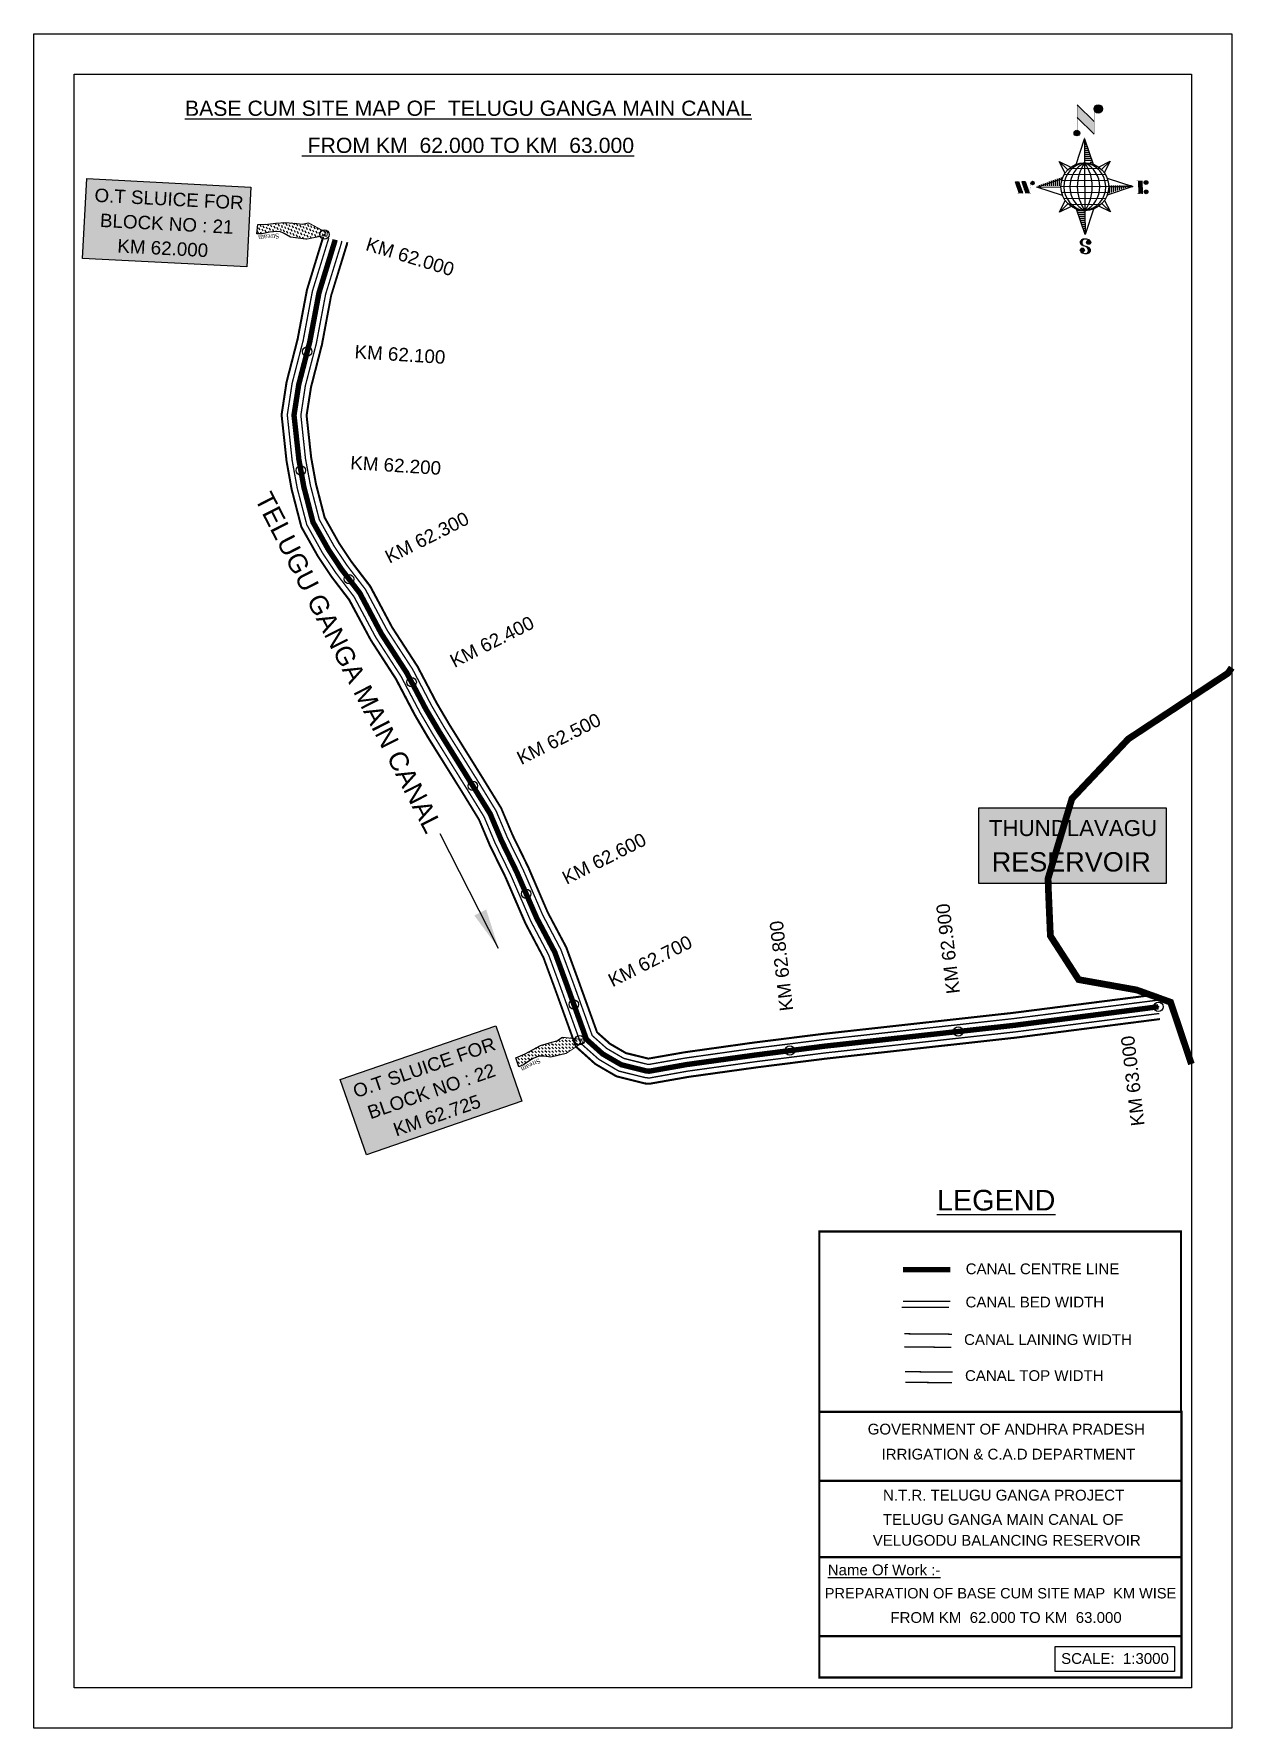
# Model space of a CAD drawing. Header units: inches. Extents: x 254375 to 255268, y 1712907 to 1714167.
import ezdxf

# ---------------------------------------------------------------- set-up
doc = ezdxf.new("R2010")
doc.units = ezdxf.units.IN
doc.header["$MEASUREMENT"] = 0
doc.header["$PDMODE"] = 32
doc.header["$PDSIZE"] = 7
doc.linetypes.add('ACAD_ISO02W100', pattern=[15, 12, -3])
for name, color, linetype in [('AQUADUCT', 1, 'Continuous'), ('bed with', 5, 'Continuous'), ('bord', 1, 'Continuous'), ('cahnige', 7, 'Continuous'), ('canal', 1, 'Continuous'), ('CARTTRACK', 30, 'ACAD_ISO02W100'), ('chainage', 7, 'Continuous'), ('FRAME 025', 7, 'Continuous'), ('lining', 4, 'Continuous'), ('OT', 7, 'Continuous'), ('Reservoir', 140, 'Continuous'), ('STREAM', 4, 'Continuous'), ('Stu coo', 3, 'Continuous'), ('TEXT', 7, 'Continuous'), ('top of bund', 1, 'Continuous'), ('V', 6, 'Continuous')]:
    doc.layers.add(name, color=color, linetype=linetype)
doc.styles.add('5mm', font='times.ttf', dxfattribs={"height": 3})
doc.styles.get("Standard").update_dxf_attribs({"font": 'arial.ttf'})
doc.dimstyles.get("Standard").update_dxf_attribs({"dimtxt": 0.18, "dimasz": 0.18, "dimexe": 0.18, "dimexo": 0.0625, "dimgap": 0.09, "dimtad": 0, "dimtih": 1, "dimtoh": 1, "dimdec": 4, "dimzin": 0, "dimdsep": 46, "dimtxsty": 'Standard', "dimcen": 0.09, "dimadec": 0, "dimazin": 0, "dimtfac": 1, "dimtdec": 4, "dimtofl": 0, "dimtmove": 0, "dimatfit": 3, "dimfxl": 1, "dimtolj": 1, "dimtzin": 0, "dimarcsym": 0})
pattern_1 = [(267.297113149, (-8720374.938, 50637915.138), (10.5367255337, -0.497431438), [])]
pattern_2 = [(357.297113149, (-8720374.938, 50637915.138), (0.497431438, 10.5367255337), [])]

# ---------------------------------------------------------------- blocks, each defined once
blk = doc.blocks.new('VBVB')
at = {"layer": 'STREAM'}
h = blk.add_hatch(dxfattribs=at)
h.set_pattern_fill('DASH', color=256, scale=10, style=0)
h.set_pattern_definition([(0, (17867.8837, -28501.71), (1.25, 1.25), [1.25, -1.25])])
h.paths.add_polyline_path([(380095.96, 1497774.98), (380098.87, 1497780.21), (380100.45, 1497784.62), (380101.78, 1497788.77), (380103.77, 1497793.59), (380099.53, 1497795.92), (380098.45, 1497793.51), (380097.62, 1497789.6), (380096.96, 1497787.69), (380095.79, 1497784.7), (380093.88, 1497782.96), (380090.89, 1497780.8), (380086.57, 1497773.96), (380084.6, 1497765.18), (380084.08, 1497764.33), (380085.94, 1497763.15), (380086.57, 1497763.83), (380093.72, 1497769.3), (380094.46, 1497772.65)])
at = {"layer": 'OT', "const_width": 0.5}
blk.add_lwpolyline([(380084.6, 1497765.18), (380084.07, 1497764.33), (380083.55, 1497763.48), (380085.4, 1497762.31), (380085.94, 1497763.15), (380084.08, 1497764.33), (380085.94, 1497763.15), (380086.57, 1497763.83), (380093.72, 1497769.3), (380086.57, 1497763.83), (380085.94, 1497763.15), (380084.08, 1497764.33), (380084.6, 1497765.18), (380086.57, 1497773.96)], dxfattribs=at)
at = {"layer": 'STREAM'}
blk.add_lwpolyline([(380086.57, 1497773.96), (380090.89, 1497780.8), (380093.88, 1497782.96), (380095.79, 1497784.7), (380096.96, 1497787.69), (380097.62, 1497789.6), (380098.45, 1497793.51), (380099.53, 1497795.92), (380103.77, 1497793.59), (380101.78, 1497788.77), (380100.45, 1497784.62), (380098.87, 1497780.21), (380095.96, 1497774.98), (380094.46, 1497772.65), (380093.72, 1497769.3)], dxfattribs=at)
at = {"layer": 'cahnige', "style": '5mm'}
blk.add_text('Stream', height=2.5, rotation=71.17434, dxfattribs=at).set_placement((380095, 1497785.49))
blk = doc.blocks.new('*X3')
at = {"color": 0, "linetype": 'Continuous'}
for p, q in [((6321.6, 240.5), (6322.3, 241.2)), ((6321.6, 240.3), (6322.3, 241)), ((6321.6, 240.1), (6322.3, 240.8)), ((6321.6, 239.9), (6322.4, 240.7)), ((6321.6, 239.8), (6322.4, 240.6)), ((6321.6, 239.6), (6322.5, 240.5)), ((6321.6, 239.4), (6322.5, 240.3)), ((6321.6, 239.2), (6322.6, 240.2)), ((6321.7, 239.1), (6322.6, 240.1)), ((6321.8, 240.8), (6322.4, 241.4)), ((6321.8, 239), (6322.7, 240)), ((6321.8, 239), (6322.8, 239.9)), ((6321.9, 238.9), (6322.9, 239.8)), ((6322, 238.8), (6323, 239.7)), ((6322.1, 241.3), (6322.4, 241.6)), ((6322.1, 238.7), (6323.1, 239.6)), ((6322.2, 238.6), (6323.1, 239.6)), ((6322.3, 238.5), (6323.2, 239.5)), ((6322.4, 238.5), (6323.3, 239.4)), ((6322.5, 238.4), (6323.4, 239.3)), ((6322.7, 238.4), (6323.6, 239.3)), ((6322.8, 238.3), (6323.7, 239.2)), ((6322.9, 238.3), (6323.8, 239.1)), ((6323.1, 238.2), (6323.9, 239.1)), ((6323.2, 238.2), (6324, 239)), ((6323.3, 238.2), (6324.2, 239)), ((6323.5, 238.1), (6324.3, 238.9)), ((6323.7, 238.1), (6324.4, 238.9)), ((6323.8, 238.1), (6324.6, 238.8)), ((6324.1, 238.2), (6324.7, 238.8)), ((6324.3, 238.3), (6324.9, 238.8)), ((6324.6, 238.3), (6325.1, 238.8)), ((6324.8, 238.4), (6325.2, 238.8)), ((6325.1, 238.5), (6325.4, 238.8)), ((6325.4, 238.6), (6325.6, 238.8))]:
    blk.add_line(p, q, dxfattribs=at)
blk = doc.blocks.new('*X2')
at = {"color": 0, "linetype": 'Continuous'}
for p, q in [((6324.4, 240.3), (6324.5, 240.4)), ((6324.6, 240.3), (6324.8, 240.5)), ((6324.7, 240.2), (6325, 240.5)), ((6324.8, 240.2), (6325.2, 240.6)), ((6325, 240.1), (6325.5, 240.6)), ((6325.1, 240.1), (6325.6, 240.6)), ((6325.2, 240), (6325.8, 240.6)), ((6325.3, 240), (6326, 240.6)), ((6325.4, 239.9), (6326.1, 240.6)), ((6325.5, 239.8), (6326.2, 240.5)), ((6325.6, 239.8), (6326.3, 240.5)), ((6325.7, 239.7), (6326.5, 240.4)), ((6325.9, 239.6), (6326.6, 240.3)), ((6326, 239.5), (6326.7, 240.3)), ((6326, 239.4), (6326.8, 240.2)), ((6326.1, 239.3), (6327, 240.2)), ((6326.2, 239.3), (6327.1, 240.1)), ((6326.3, 239.2), (6327.1, 240)), ((6326.4, 239.1), (6327.2, 239.9)), ((6326.5, 239), (6327.3, 239.8)), ((6326.5, 238.9), (6327.4, 239.7)), ((6326.6, 238.8), (6327.5, 239.6)), ((6326.7, 238.7), (6327.5, 239.5)), ((6326.8, 238.6), (6327.6, 239.4)), ((6326.8, 238.5), (6327.7, 239.3)), ((6326.8, 236.5), (6327.4, 237)), ((6326.9, 238.3), (6327.8, 239.2)), ((6326.9, 238.2), (6327.9, 239.1)), ((6326.9, 236.8), (6327.6, 237.4)), ((6327, 238.1), (6327.8, 239)), ((6327, 237.9), (6327.8, 238.8)), ((6327, 237.8), (6327.8, 238.6)), ((6327, 237.6), (6327.8, 238.4)), ((6327, 237.4), (6327.8, 238.2)), ((6327, 237.3), (6327.8, 238)), ((6327, 237.1), (6327.8, 237.9))]:
    blk.add_line(p, q, dxfattribs=at)
blk = doc.blocks.new('H')
at = {"layer": 'bord', "extrusion": (0.000427885, 0.004792, 0.999988)}
h = blk.add_hatch(dxfattribs=at)
h.set_pattern_fill('LINE', color=8, scale=84.387686, angle=-2.70289, style=0)
h.set_pattern_definition(pattern_2)
h.paths.add_polyline_path([(-492.5, 785.6, -0.090992), (-448, 775.2), (-486.5, 912)])
h = blk.add_hatch(dxfattribs=at)
h.set_pattern_fill('LINE', color=8, scale=84.387686, angle=-92.70289, style=0)
h.set_pattern_definition(pattern_1)
h.paths.add_polyline_path([(-624.9, 665.1, -0.090992), (-614.5, 709.6), (-751.3, 671.1)])
h = blk.add_hatch(dxfattribs=at)
h.set_pattern_fill('LINE', color=8, scale=84.387686, angle=-92.70289, style=0)
h.set_pattern_definition(pattern_1)
h.paths.add_polyline_path([(-245.6, 647.2), (-372, 653.2, -0.090992), (-382.4, 608.7)])
h = blk.add_hatch(dxfattribs=at)
h.set_pattern_fill('LINE', color=8, scale=84.387686, angle=-2.70289, style=0)
h.set_pattern_definition(pattern_2)
h.paths.add_polyline_path([(-504.4, 532.7, -0.090992), (-548.9, 543.1), (-510.4, 406.3)])
for p, q in [((-516.2, 1087.1, -1217.1), (-431.5, 994, -1216.7)), ((-519.4, 1020.4, -1216.8), (-434.7, 927.3, -1216.4)), ((-538.3, 773.7, -1215.6), (-487, 906.2, -1216.3)), ((-487, 906.2, -1216.3), (-493, 779.8, -1215.7)), ((-487, 906.2, -1216.3), (-448.5, 769.4, -1215.7)), ((-626.7, 793.8, -1215.7), (-566.8, 760.2, -1215.6)), ((-626.7, 793.8, -1215.7), (-584.1, 747, -1215.5)), ((-598.9, 731, -1215.4), (-626.7, 793.8, -1215.7)), ((-421.3, 753.3, -1215.6), (-358.5, 781.1, -1215.7)), ((-358.5, 781.1, -1215.7), (-405.3, 738.5, -1215.5)), ((-358.5, 781.1, -1215.7), (-392.1, 721.2, -1215.4)), ((-864.7, 700.9, -1215.1), (-846.9, 637.7, -1214.9)), ((-846.9, 700.1, -1215.1), (-829.1, 636.9, -1214.9)), ((-829.1, 699.2, -1215.2), (-811.3, 636, -1214.9)), ((-829.1, 699.2, -1215.2), (-811.3, 698.4, -1215.2)), ((-811.3, 698.4, -1215.2), (-793.5, 635.2, -1214.9)), ((-751.8, 665.3, -1215), (-615, 703.8, -1215.3)), ((-751.8, 665.3, -1215), (-625.4, 659.3, -1215)), ((-619.3, 614, -1214.8), (-751.8, 665.3, -1215)), ((-246.1, 641.4, -1215.1), (-382.9, 602.9, -1214.9)), ((-378.6, 692.6, -1215.3), (-246.1, 641.4, -1215.1)), ((-372.5, 647.4, -1215.1), (-246.1, 641.4, -1215.1)), ((-213.5, 669.3, -1215.3), (-216.7, 600.8, -1214.9)), ((-197.2, 599.9, -1214.9), (-193.9, 668.4, -1215.3)), ((-639.4, 525.6, -1214.4), (-605.8, 585.5, -1214.7)), ((-639.4, 525.6, -1214.4), (-592.6, 568.1, -1214.6)), ((-576.6, 553.3, -1214.6), (-639.4, 525.6, -1214.4)), ((-510.9, 400.5, -1213.9), (-549.4, 537.2, -1214.5)), ((-371.2, 512.9, -1214.5), (-431.1, 546.5, -1214.6)), ((-371.2, 512.9, -1214.5), (-413.8, 559.7, -1214.7)), ((-399, 575.7, -1214.7), (-371.2, 512.9, -1214.5)), ((-459.6, 533, -1214.5), (-510.9, 400.5, -1213.9)), ((-504.9, 526.9, -1214.5), (-510.9, 400.5, -1213.9))]:
    blk.add_line(p, q, dxfattribs=at)
at = {"layer": 'bord', "color": 8, "linetype": 'ByBlock', "extrusion": (0.000427885, 0.004792, 0.999988)}
for p, q in [((-386.5, 711.4, -1215.4), (-605.5, 721.7, -1215.4)), ((-410.8, 744.2, -1215.5), (-578.1, 752.1, -1215.5)), ((-493, 779.8, -1215.7), (-504.9, 526.9, -1214.5)), ((-372.5, 647.4, -1215.1), (-625.4, 659.3, -1215)), ((-378, 615.9, -1214.9), (-622.9, 627.5, -1214.9)), ((-375, 679.2, -1215.3), (-619.9, 690.7, -1215.2)), ((-392.4, 584.9, -1214.8), (-611.4, 595.3, -1214.7)), ((-419.8, 554.6, -1214.6), (-587.1, 562.5, -1214.6))]:
    blk.add_line(p, q, dxfattribs=at)
at = {"layer": 'bord', "extrusion": (0.000427885, 0.004792, 0.999988), "elevation": -1212.1}
for points, const_width in [([(-522, 959.6), (-515.7, 1092.9)], 1.61), ([(-434.2, 933.1), (-427.9, 1066.5)], 1.61), ([(-870.1, 707), (-846.4, 705.9)], 0.642), ([(-828.6, 642.7), (-855.2, 643.9)], 0.642), ([(-828.6, 642.7), (-821, 678)], 0.642), ([(-810.8, 641.8), (-784.1, 640.6)], 0.642), ([(-793, 641), (-781.6, 693.9)], 0.642), ([(-222.7, 675.6), (-173.8, 673.3)], 0.706), ([(-194.8, 644.8), (-185, 644.4)], 0.706), ([(-177.1, 604.8), (-226, 607.1)], 0.706)]:
    blk.add_lwpolyline(points, dxfattribs=dict(at, const_width=const_width))
for points, const_width in [([(-413.7, 1073.1, 1), (-397.6, 1057.7, 1)], 22.3), ([(-530.3, 949.5, 1), (-519.6, 939.3, 1)], 14.8), ([(-775.9, 696.6, 1), (-769.5, 690.4, 1)], 8.9), ([(-177.8, 666.9, 1), (-170.8, 660.1, 1)], 9.79), ([(-180.1, 618, 1), (-173.1, 611.2, 1)], 9.79), ([(-489.8, 361.7, 1), (-498.1, 369.1, 1)], 11.1), ([(-525.2, 321.6, 1), (-533.4, 328.9, 1)], 11.1)]:
    blk.add_lwpolyline(points, format="xyb", close=True, dxfattribs=dict(at, const_width=const_width))
for points in [[(-537, 317.4), (-530.7, 310.5), (-519.8, 306.8), (-504.9, 306.9), (-493.9, 310), (-486.3, 317.7), (-486.5, 325.8), (-490.6, 333.3), (-493.5, 336.2), (-502.8, 340.9), (-522.5, 347.3), (-530.4, 351.6), (-533.7, 354.6), (-537.4, 362.6), (-537, 373.4), (-530, 380.7), (-520, 384.1), (-503.5, 384.2), (-492.5, 379.9), (-487.1, 373.3)], [(-522.5, 347.6), (-526.2, 353.8), (-527.8, 360.6), (-527.9, 370.6), (-525.9, 375.5), (-521.3, 381.2), (-514.5, 384.4)], [(-504.9, 306.9), (-499, 312.4), (-497, 319.4), (-497.5, 326.5), (-501.2, 335.4), (-509.2, 343.2)]]:
    blk.add_lwpolyline(points, dxfattribs=at)
at = {"layer": 'bord', "extrusion": (0.000427885, 0.004792, 0.999988)}
for centre, radius in [((-405.6, 1065.4, -1212.1), 22.3), ((-525, 944.4, -1212.1), 14.8), ((-498.4, 659.1, -1212.1), 126.6), ((-772.7, 693.5, -1212.1), 8.9), ((-174.3, 663.5, -1212.1), 9.79), ((-176.6, 614.6, -1212.1), 9.79), ((-494, 365.4, -1212.1), 11.1), ((-529.3, 325.2, -1212.1), 11.1)]:
    blk.add_circle(centre, radius, dxfattribs=at)
at = {"layer": 'bord', "color": 8, "linetype": 'ByBlock', "extrusion": (0.000427885, 0.004792, 0.999988)}
for centre, radius, start, end in [((-481.5, 658.3, -1212.1), 127.7, 94.92536, 259.66906), ((-436.8, 656.2, -1212.1), 140.8, 113.28644, 241.30798), ((-315.9, 650.5, -1212.1), 222.3, 142.58916, 212.00526), ((-560.1, 662.1, -1212.1), 140.8, 293.28644, 61.30798), ((-681, 667.8, -1212.1), 222.3, 322.58916, 32.00526), ((-515.4, 659.9, -1212.1), 127.7, 274.92536, 79.66906)]:
    blk.add_arc(centre, radius, start, end, dxfattribs=at)
at = {"layer": 'bord', "extrusion": (0.000427885, 0.004792, 0.999988)}
for points in [[(-515.7, 1092.9, -1212.1), (-431, 999.8, -1212.1), (-518.9, 1026.2, -1212.1), (-434.2, 933.1, -1212.1)], [(-864.1, 706.7, -1212.1), (-846.4, 705.9, -1212.1), (-846.3, 643.5, -1212.1), (-828.6, 642.7, -1212.1)], [(-828.6, 705, -1212.1), (-810.8, 704.2, -1212.1), (-810.8, 641.8, -1212.1), (-793, 641, -1212.1)], [(-193.4, 674.2, -1212.1), (-196.6, 605.7, -1212.1), (-213, 675.1, -1212.1), (-216.2, 606.7, -1212.1)]]:
    blk.add_solid(points, dxfattribs=at)
at = {"layer": 'bord', "extrusion": (0.000427885, 0.004792, 0.999988), "xscale": 7.977342409717546, "yscale": 7.977342408231451, "zscale": 7.977342408476333, "rotation": 138.0840426661453}
for name, p in [('*X2', (38300.5, -31929.4, -1212.1)), ('*X3', (38314.4, -31950.9, -1212.1))]:
    blk.add_blockref(name, p, dxfattribs=at)

msp = doc.modelspace()

# ---------------------------------------------------------------- hatches: boundary and pattern name
at = {"layer": 'Stu coo'}
msp.add_hatch(color=2, dxfattribs=at).paths.add_polyline_path([(255077.3, 1713591.8), (255216.6, 1713591.8), (255216.6, 1713535.4), (255077.3, 1713535.4)])
at = {"layer": 'V'}
for points in [[(254413.8, 1714059.8), (254535.9, 1714053.4), (254532.8, 1713994.1), (254410.7, 1714000.4)], [(254602.4, 1713389.7), (254718, 1713429.7), (254737.4, 1713373.5), (254621.8, 1713333.6)]]:
    msp.add_hatch(color=2, dxfattribs=at).paths.add_polyline_path(points)

# ---------------------------------------------------------------- linework, layer by layer
at = {"linetype": 'ByBlock'}
for points in [[(254374.5, 1712907.3), (254374.5, 1714167.3), (255265.5, 1714167.3), (255265.5, 1712907.3)], [(255235.5, 1714137.3), (255235.5, 1712937.3), (254404.5, 1712937.3), (254404.5, 1714137.3)]]:
    msp.add_lwpolyline(points, close=True, dxfattribs=at)
at = {"color": 2}
for p in [(254590.6, 1714018.1), (255210.9, 1713443.8), (254780.4, 1713418.9)]:
    msp.add_point(p, dxfattribs=at)
for p in [(254577.8, 1713931.1), (254573.1, 1713842.7), (254608.9, 1713761.9), (254655.5, 1713685.3), (254701.1, 1713608.1), (254740.7, 1713527.8), (254776.1, 1713445.5), (255210.9, 1713443.8), (255062.1, 1713425.4), (254936.7, 1713411.2)]:
    msp.add_point(p)
at = {"layer": 'bed with', "const_width": 1}
for points in [[(254593.8, 1714015.4), (254593.4, 1714014), (254581.7, 1713976.1), (254574.8, 1713939.3), (254566.6, 1713907.5), (254563, 1713884), (254566.6, 1713850.2), (254570.4, 1713829.4), (254577.5, 1713802.3), (254589.3, 1713781.1), (254599.2, 1713766.4), (254612.6, 1713748.8), (254628.7, 1713718.7), (254647.5, 1713689.7), (254661.6, 1713662.9), (254671.3, 1713646.4), (254696.7, 1713605.6), (254709.4, 1713585), (254717.6, 1713565.5), (254729.2, 1713541.8), (254744, 1713507.7), (254757.4, 1713482.3), (254766.2, 1713458.4), (254781.2, 1713416.7), (254794.7, 1713404.7), (254809.5, 1713396), (254829.7, 1713391), (254832.7, 1713390.9), (254860.7, 1713395.9), (254911.7, 1713403), (254963.3, 1713409.5), (255104.3, 1713425.1), (255211.6, 1713438.8)], [(254603.6, 1714013.4), (254603.1, 1714011.3), (254591.5, 1713973.7), (254584.6, 1713937.1), (254576.4, 1713905.5), (254573.1, 1713883.7), (254576.5, 1713851.6), (254580.2, 1713831.6), (254586.8, 1713806.1), (254597.8, 1713786.4), (254607.3, 1713772.2), (254621.1, 1713754.2), (254637.3, 1713723.8), (254656.2, 1713694.8), (254670.3, 1713667.8), (254679.8, 1713651.5), (254705.2, 1713610.9), (254718.3, 1713589.5), (254726.7, 1713569.6), (254738.3, 1713546), (254753, 1713512), (254766.5, 1713486.3), (254775.6, 1713461.8), (254789.8, 1713422.4), (254800.6, 1713412.8), (254813.3, 1713405.4), (254831, 1713401), (254831.9, 1713400.9), (254859.2, 1713405.7), (254910.4, 1713412.9), (254962.1, 1713419.4), (255103.1, 1713435), (255210.3, 1713448.7)], [(255056.2, 1713224.7), (255053.1, 1713224.7), (255020.9, 1713224.7)], [(255055.1, 1713220.2), (255053, 1713220.3), (255020.3, 1713220.3), (255020, 1713220.3)]]:
    msp.add_lwpolyline(points, dxfattribs=at)
at = {"layer": 'canal', "color": 6, "const_width": 4}
for points in [[(255056.1, 1713248.3), (255053.5, 1713248.3), (255020.9, 1713248.3)], [(255020.9, 1713248.3), (255056.1, 1713248.3)]]:
    msp.add_lwpolyline(points, dxfattribs=at)
at = {"layer": 'FRAME 025', "lineweight": -3, "const_width": 1.64}
for points in [[(254958.7, 1713276.7), (255227.8, 1713276.7), (255227.8, 1713142.5), (254958.7, 1713142.5)], [(254958.7, 1713142.5), (255228.2, 1713142.5), (255228.2, 1712945), (254958.7, 1712945)]]:
    msp.add_lwpolyline(points, close=True, dxfattribs=at)
for points in [[(254958.7, 1713091.2), (255228.2, 1713091.2)], [(254958.7, 1713034.4), (255228.2, 1713034.4)], [(254958.7, 1712975.7), (255228.2, 1712975.7)]]:
    msp.add_lwpolyline(points, dxfattribs=at)
at = {"layer": 'lining', "const_width": 1}
for points in [[(254589.9, 1714016.3), (254589.6, 1714015.1), (254577.9, 1713977), (254570.9, 1713940.1), (254562.7, 1713908.3), (254559, 1713884), (254562.7, 1713849.6), (254566.5, 1713828.6), (254573.7, 1713800.8), (254585.9, 1713779.1), (254595.9, 1713764), (254609.3, 1713746.6), (254625.3, 1713716.7), (254644.1, 1713687.7), (254658.1, 1713661), (254667.9, 1713644.3), (254693.3, 1713603.5), (254705.8, 1713583.1), (254714, 1713563.8), (254725.6, 1713540.2), (254740.4, 1713505.9), (254753.7, 1713480.6), (254762.4, 1713457), (254777.8, 1713414.4), (254792.3, 1713401.4), (254808, 1713392.3), (254829.2, 1713387), (254833, 1713386.9), (254861.3, 1713391.9), (254912.3, 1713399), (254963.7, 1713405.5), (255104.8, 1713421.1), (255212.1, 1713434.9)], [(254607.5, 1714012.5), (254606.9, 1714010.3), (254595.4, 1713972.7), (254588.5, 1713936.2), (254580.4, 1713904.7), (254577.1, 1713883.6), (254580.5, 1713852.2), (254584.1, 1713832.4), (254590.5, 1713807.6), (254601.3, 1713788.5), (254610.6, 1713774.5), (254624.4, 1713756.4), (254640.8, 1713725.8), (254659.6, 1713696.8), (254673.8, 1713669.7), (254683.3, 1713653.6), (254708.6, 1713613), (254721.9, 1713591.4), (254730.4, 1713571.3), (254741.9, 1713547.7), (254756.6, 1713513.7), (254770.2, 1713488), (254779.3, 1713463.2), (254793.2, 1713424.7), (254802.9, 1713416), (254814.8, 1713409.1), (254831.5, 1713405), (254831.6, 1713405), (254858.5, 1713409.7), (254909.9, 1713416.9), (254961.6, 1713423.4), (255102.7, 1713439), (255209.8, 1713452.7)], [(255021.9, 1713200.6), (255046.6, 1713200.4), (255057.3, 1713200.3)], [(255021.9, 1713190.9), (255048.8, 1713190.6), (255056.8, 1713190.6)]]:
    msp.add_lwpolyline(points, dxfattribs=at)
at = {"layer": 'Reservoir', "color": 4, "const_width": 5}
msp.add_lwpolyline([(255265.5, 1713696), (255262.7, 1713691.9), (255188.6, 1713643), (255146.6, 1713598.5), (255128.9, 1713539.3), (255129, 1713533.4), (255130.6, 1713496.5), (255151.6, 1713464), (255194.8, 1713456.3), (255220, 1713447.2), (255235.5, 1713401.2)], dxfattribs=at)
at = {"layer": 'Stu coo', "color": 2}
msp.add_lwpolyline([(255077.3, 1713591.8), (255216.6, 1713591.8), (255216.6, 1713535.4), (255077.3, 1713535.4)], close=True, dxfattribs=at)
at = {"layer": 'top of bund', "const_width": 1}
for points in [[(254589.3, 1714016.1), (254589.1, 1714015.2), (254577.4, 1713977.1), (254570.4, 1713940.2), (254562.2, 1713908.4), (254558.5, 1713884.1), (254562.2, 1713849.6), (254566, 1713828.5), (254573.2, 1713800.6), (254585.5, 1713778.8), (254595.5, 1713763.8), (254608.8, 1713746.3), (254624.9, 1713716.4), (254643.6, 1713687.4), (254657.6, 1713660.7), (254667.4, 1713644), (254692.9, 1713603.3), (254705.4, 1713582.9), (254713.5, 1713563.6), (254725.1, 1713540), (254739.9, 1713505.7), (254753.3, 1713480.4), (254762, 1713456.8), (254777.4, 1713414.1), (254792, 1713401), (254807.8, 1713391.8), (254829.1, 1713386.5), (254833.1, 1713386.4), (254861.4, 1713391.4), (254912.3, 1713398.5), (254963.8, 1713405), (255104.9, 1713420.6), (255212.1, 1713434.4)], [(254607.9, 1714012.3), (254607.4, 1714010.1), (254595.8, 1713972.6), (254589, 1713936.1), (254580.9, 1713904.6), (254577.6, 1713883.6), (254581, 1713852.3), (254584.6, 1713832.6), (254591, 1713807.8), (254601.7, 1713788.7), (254611, 1713774.8), (254624.9, 1713756.7), (254641.2, 1713726.1), (254660.1, 1713697), (254674.3, 1713669.9), (254683.7, 1713653.9), (254709, 1713613.3), (254722.3, 1713591.6), (254730.8, 1713571.5), (254742.4, 1713547.9), (254757, 1713513.9), (254770.7, 1713488.2), (254779.8, 1713463.3), (254793.6, 1713425), (254803.2, 1713416.5), (254815, 1713409.6), (254831.6, 1713405.5), (254858.5, 1713410.2), (254909.8, 1713417.4), (254961.6, 1713423.9), (255102.6, 1713439.5), (255209.7, 1713453.2)], [(255022.5, 1713172.4), (255047, 1713172.2), (255057.9, 1713172.1)], [(255057.5, 1713164.3), (255049.5, 1713164.3), (255022.6, 1713164.5)]]:
    msp.add_lwpolyline(points, dxfattribs=at)
at = {"layer": 'V', "color": 2}
for points in [[(254413.8, 1714059.8), (254535.9, 1714053.4), (254532.8, 1713994.1), (254410.7, 1714000.4)], [(254602.4, 1713389.7), (254718, 1713429.7), (254737.4, 1713373.5), (254621.8, 1713333.6)]]:
    msp.add_lwpolyline(points, close=True, dxfattribs=at)
at = {"layer": 'V', "color": 6, "const_width": 4}
msp.add_lwpolyline([(254598.6, 1714014.3), (254598.2, 1714012.7), (254586.6, 1713974.9), (254579.7, 1713938.2), (254571.5, 1713906.5), (254568, 1713883.8), (254571.6, 1713850.9), (254575.3, 1713830.5), (254582.1, 1713804.2), (254593.6, 1713783.8), (254603.2, 1713769.3), (254616.9, 1713751.5), (254633, 1713721.2), (254651.8, 1713692.2), (254666, 1713665.3), (254675.6, 1713649), (254700.9, 1713608.3), (254713.9, 1713587.3), (254722.2, 1713567.6), (254733.7, 1713543.9), (254748.5, 1713509.8), (254762, 1713484.3), (254770.9, 1713460.1), (254785.5, 1713419.6), (254797.6, 1713408.7), (254811.4, 1713400.7), (254830.3, 1713396), (254832.3, 1713395.9), (254859.9, 1713400.8), (254911.1, 1713407.9), (254962.7, 1713414.5), (255103.7, 1713430), (255210.9, 1713443.8)], dxfattribs=at)
at = {"layer": 'V', "color": 0}
msp.add_lwpolyline([(255134.2, 1712968.1), (255222.9, 1712968.1), (255222.9, 1712949.4), (255134.2, 1712949.4)], close=True, dxfattribs=at)

# ---------------------------------------------------------------- block references
at = {"layer": 'AQUADUCT', "color": 1, "xscale": 0.1408039184319789, "yscale": 0.1408039187081158, "zscale": 0.1408039184379445, "rotation": 3.078330572322649}
msp.add_blockref('H', (255231.3, 1713965.6, 170.9), dxfattribs=at)
at = {"layer": 'CARTTRACK', "color": 3, "yscale": 1.439622273668647, "zscale": 1.439622273616309}
for p, xscale, rotation in [((2446024.4, 2096490), 1.439622272900259, 114.1394012654219), ((2142126.9, 2890955.4), 1.439622272874398, 136.1998109177019)]:
    msp.add_blockref('VBVB', p, dxfattribs=dict(at, xscale=xscale, rotation=rotation))

# ---------------------------------------------------------------- texts
at = {"layer": 'chainage', "color": 0}
for s, rotation, p in [('KM 62.000', 343.025, (254620.6, 1714006.7)), ('KM 62.100', 356.3967, (254612.8, 1713926.1)), ('KM 62.200', 356.3967, (254609.6, 1713843.6)), ('KM 62.300', 26.6557, (254638.9, 1713773.2)), ('KM 62.400', 26.6557, (254687.3, 1713695.7)), ('KM 62.500', 26.6557, (254737, 1713623.5)), ('KM 62.600', 26.6557, (254770.7, 1713534.4)), ('KM 62.900', 96.6919, (255063.3, 1713454)), ('KM 62.800', 96.6919, (254939.4, 1713441.2)), ('KM 62.700', 26.6557, (254804.9, 1713458.2)), ('KM 63.000', 96.6919, (255200.7, 1713355.7))]:
    msp.add_text(s, height=10, rotation=rotation, dxfattribs=at).set_placement(p)
at = {"layer": 'chainage', "color": 1}
msp.add_text('TELUGU GANGA MAIN CANAL', height=14.042, rotation=297.0598, dxfattribs=at).set_placement((254538.4, 1713821.9))
for s, height, p in [('THUNDLAVAGU', 11.847, (255084.9, 1713570.8)), (' RESERVOIR', 14.38, (255081.4, 1713544.4))]:
    msp.add_text(s, height=height, dxfattribs=at).set_placement(p)
at = {"layer": 'chainage', "color": 0}
for s, height, p in [('%%ULEGEND', 15.34, (255046.2, 1713292.3)), ('CANAL CENTRE LINE', 8, (255067.6, 1713244.9)), ('CANAL BED WIDTH', 8, (255067.5, 1713220.2)), ('CANAL LAINING WIDTH', 8, (255066.4, 1713192.3)), ('CANAL TOP WIDTH', 8, (255067.1, 1713165.5)), ('GOVERNMENT OF ANDHRA PRADESH ', 8, (254994.7, 1713125.7)), ('IRRIGATION & C.A.D DEPARTMENT', 8, (255005, 1713107.1)), ('N.T.R. TELUGU GANGA PROJECT', 8, (255006.1, 1713076.6)), ('TELUGU GANGA MAIN CANAL OF', 8, (255006, 1713058.5)), (' VELUGODU BALANCING RESERVOIR', 8, (254995.4, 1713043)), ('%%UName Of Work :-', 8, (254965, 1713021)), ('PREPARATION OF BASE CUM SITE MAP  KM WISE', 7.743, (254962.8, 1713003.8)), (' FROM KM  62.000 TO KM  63.000', 8, (255008.5, 1712985.6)), ('SCALE:  1:3000', 8, (255138.6, 1712955.1))]:
    msp.add_text(s, height=height, dxfattribs=at).set_placement(p)
at = {"layer": 'Stu coo', "color": 1}
for s, rotation, p in [('O.T SLUICE FOR ', 357.0164, (254419.4, 1714042.5)), (' BLOCK NO : 21', 357.0164, (254419.6, 1714024)), ('KM 62.000', 357.0164, (254436.4, 1714004.8)), ('O.T SLUICE FOR ', 19.0768, (254614, 1713375.8)), (' BLOCK NO : 22', 19.0768, (254621.2, 1713358.8)), ('KM 62.725', 19.0768, (254644, 1713347.3))]:
    msp.add_text(s, height=10, rotation=rotation, dxfattribs=at).set_placement(p)
at = {"layer": 'TEXT', "color": 0}
for s, p in [('%%UBASE CUM SITE MAP OF  TELUGU GANGA MAIN CANAL', (254486.9, 1714106.4)), ('%%U FROM KM  62.000 TO KM  63.000', (254573.7, 1714078.8))]:
    msp.add_text(s, height=11.294, dxfattribs=at).set_placement(p)

# ---------------------------------------------------------------- leaders
at = {"layer": 'chainage', "color": 1}
msp.add_leader([(254720.2, 1713487.2), (254676.6, 1713572.4)], dimstyle='Standard', override={"dimasz": 30, "dimgap": 0.09, "dimtad": 0}, dxfattribs=at)

doc.saveas('drawing.dxf')
